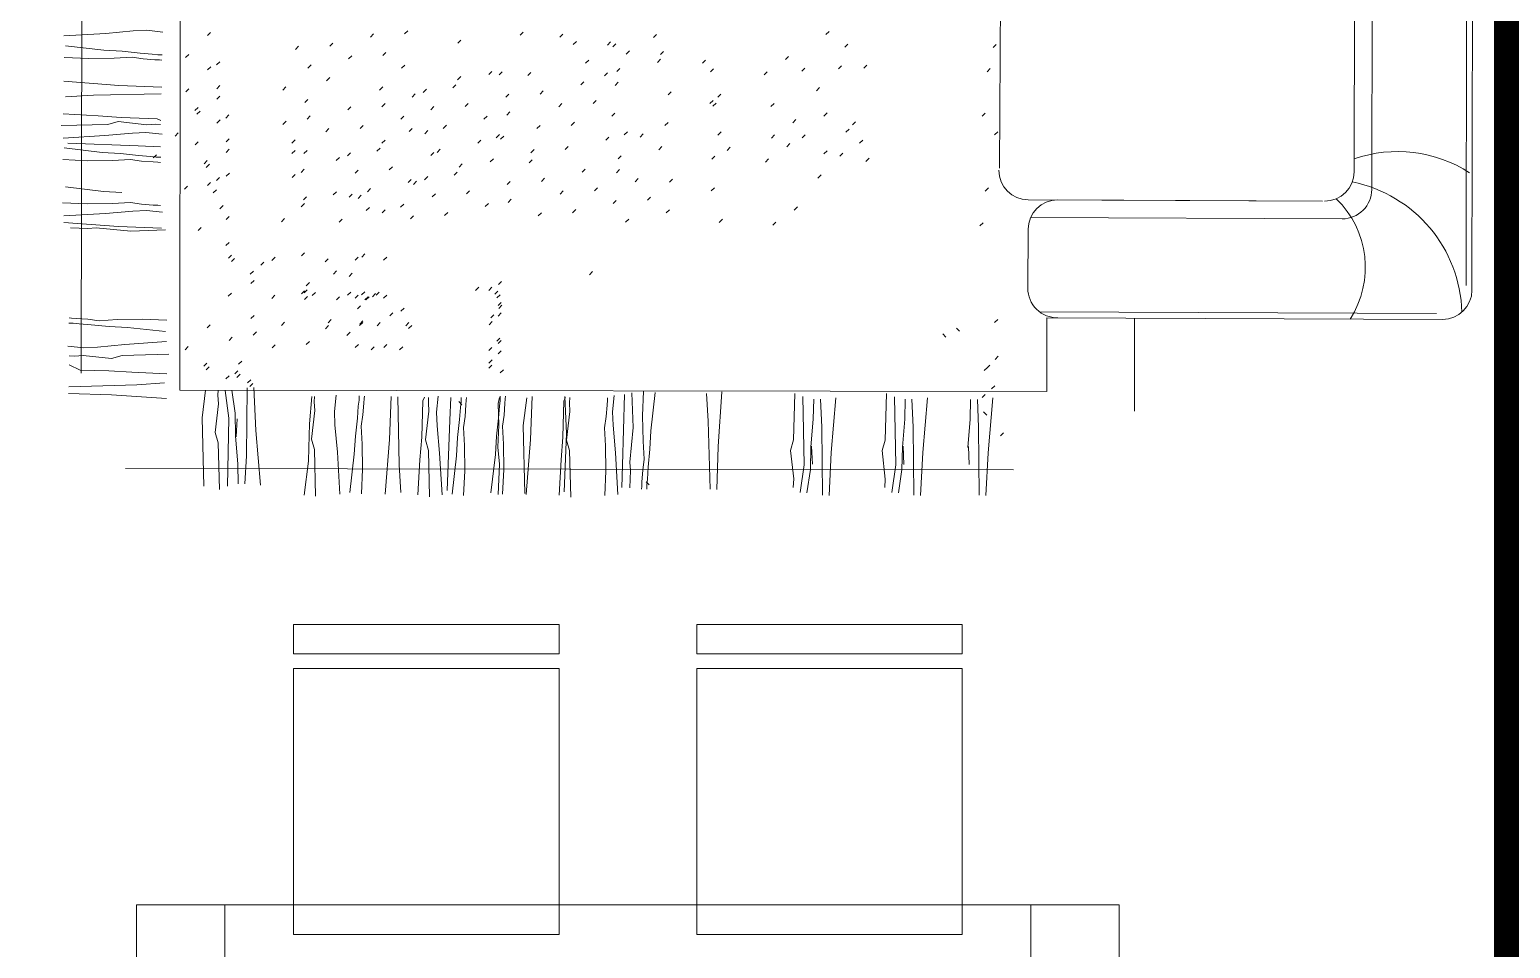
# Model space of a CAD drawing. Header units: metres. Extents: x -144 to 1000, y -717 to 29.
# Drawn here: x 651.989 to 654.254, y -566.422 to -565.018 of the extents above; entities that cross this region are included whole.
import ezdxf

# ---------------------------------------------------------------- set-up
doc = ezdxf.new("R2010")
doc.units = ezdxf.units.M
doc.layers.get('0').update_dxf_attribs({"color": 1})
doc.layers.add('00-MEDICION', color=30, linetype='Continuous')
doc.layers.add('I-FURN', color=2, linetype='Continuous', lineweight=9)

# ---------------------------------------------------------------- blocks, each defined once
blk = doc.blocks.new('A')
at = {"layer": 'I-FURN'}
for p, q in [((651.0175, -502.8975), (651.0149, -504.7775)), ((651.1682, -502.902), (651.1656, -504.8034)), ((653.1353, -503.1293), (653.1332, -504.6435)), ((653.1444, -503.1204), (653.1422, -504.6505)), ((652.9907, -503.2727), (652.989, -504.4967)), ((652.962, -504.4697), (652.9636, -503.2997)), ((652.4219, -503.9404), (652.4197, -504.4644)), ((650.9885, -504.2618), (651.0525, -504.2581)), ((651.0525, -504.2581), (651.0944, -504.2543)), ((651.0944, -504.2543), (651.1152, -504.2535)), ((651.1152, -504.2535), (651.1397, -504.2561)), ((651.208, -504.2616), (651.2128, -504.2569)), ((651.4572, -504.2637), (651.462, -504.259)), ((651.5096, -504.2589), (651.5144, -504.2541)), ((651.6864, -504.2609), (651.6911, -504.2561)), ((651.7469, -504.2642), (651.7517, -504.2595)), ((651.8902, -504.2646), (651.895, -504.2599)), ((652.1541, -504.2601), (652.1589, -504.2553)), ((650.9911, -504.277), (651.0495, -504.2839)), ((651.0495, -504.2839), (651.0774, -504.2856)), ((651.3427, -504.2827), (651.3474, -504.2779)), ((651.3951, -504.2778), (651.3998, -504.273)), ((651.5908, -504.2733), (651.5955, -504.2685)), ((651.7675, -504.2753), (651.7723, -504.2705)), ((651.8199, -504.2761), (651.8247, -504.2713)), ((651.8281, -504.2787), (651.8328, -504.2739)), ((652.1828, -504.2794), (652.1876, -504.2746)), ((652.4097, -504.2799), (652.4145, -504.2751)), ((650.9889, -504.2948), (651.0266, -504.2965)), ((651.0266, -504.2965), (651.0651, -504.2962)), ((651.0651, -504.2962), (651.0927, -504.2945)), ((651.0774, -504.2856), (651.105, -504.2886)), ((651.0927, -504.2945), (651.1096, -504.2971)), ((651.105, -504.2886), (651.1232, -504.2899)), ((651.1096, -504.2971), (651.1274, -504.2984)), ((651.1232, -504.2899), (651.1321, -504.2912)), ((651.1274, -504.2984), (651.1346, -504.2988)), ((651.1321, -504.2912), (651.1388, -504.2912)), ((651.1346, -504.2988), (651.1384, -504.2992)), ((651.1746, -504.295), (651.1793, -504.2902)), ((651.2219, -504.3064), (651.2267, -504.3016)), ((651.3616, -504.3111), (651.3664, -504.3064)), ((651.4238, -504.2971), (651.4286, -504.2923)), ((651.4762, -504.2922), (651.481, -504.2874)), ((651.5049, -504.3115), (651.5097, -504.3068)), ((651.7864, -504.3038), (651.7912, -504.299)), ((651.8486, -504.2897), (651.8534, -504.285)), ((651.8963, -504.3025), (651.9011, -504.2978)), ((651.9011, -504.2905), (651.9058, -504.2857)), ((651.9651, -504.3039), (651.9699, -504.2991)), ((652.092, -504.298), (652.0968, -504.2933)), ((652.212, -504.3115), (652.2168, -504.3067)), ((651.2083, -504.3141), (651.2131, -504.3093)), ((651.3903, -504.3305), (651.3951, -504.3257)), ((651.5907, -504.3291), (651.5955, -504.3243)), ((651.6384, -504.3211), (651.6432, -504.3163)), ((651.6542, -504.3214), (651.659, -504.3167)), ((651.6978, -504.3225), (651.7026, -504.3177)), ((651.8151, -504.3231), (651.8199, -504.3183)), ((651.8341, -504.3166), (651.8389, -504.3118)), ((651.9774, -504.317), (651.9822, -504.3122)), ((652.0593, -504.3215), (652.0641, -504.3167)), ((652.117, -504.3159), (652.1218, -504.3111)), ((652.1731, -504.3125), (652.1779, -504.3077)), ((652.4005, -504.3167), (652.4053, -504.3119)), ((650.9885, -504.3311), (651.0723, -504.3376)), ((650.991, -504.3549), (651.0335, -504.3524)), ((651.0335, -504.3524), (651.1374, -504.3505)), ((651.0723, -504.3376), (651.138, -504.3402)), ((651.1749, -504.3474), (651.1797, -504.3427)), ((651.2222, -504.3428), (651.227, -504.338)), ((651.3231, -504.3447), (651.3279, -504.34)), ((651.4714, -504.3449), (651.4762, -504.3401)), ((651.521, -504.3555), (651.5258, -504.3507)), ((651.5381, -504.3484), (651.5429, -504.3436)), ((651.5832, -504.3414), (651.588, -504.3367)), ((651.6643, -504.3559), (651.6691, -504.3511)), ((651.7167, -504.351), (651.7215, -504.3462)), ((651.7789, -504.3369), (651.7837, -504.3322)), ((651.8314, -504.3377), (651.8361, -504.3329)), ((651.9125, -504.3521), (651.9173, -504.3474)), ((651.9887, -504.3557), (651.9935, -504.3509)), ((652.1397, -504.3458), (652.1444, -504.3411)), ((651.1888, -504.3761), (651.1936, -504.3714)), ((651.2223, -504.3588), (651.227, -504.354)), ((651.3569, -504.3638), (651.3617, -504.3591)), ((651.4225, -504.3751), (651.4273, -504.3703)), ((651.4749, -504.3702), (651.4797, -504.3655)), ((651.5497, -504.3748), (651.5545, -504.37)), ((651.6021, -504.3699), (651.6069, -504.3651)), ((651.7454, -504.3703), (651.7502, -504.3655)), ((651.7978, -504.3654), (651.8026, -504.3606)), ((651.9766, -504.3655), (651.9813, -504.3608)), ((651.9812, -504.3695), (651.986, -504.3647)), ((652.0698, -504.3701), (652.0746, -504.3654)), ((650.9843, -504.399), (651.0555, -504.3974)), ((650.9873, -504.3813), (651.0411, -504.3843)), ((651.0411, -504.3843), (651.0758, -504.3869)), ((651.0555, -504.3974), (651.0716, -504.3928)), ((651.0716, -504.3928), (651.1152, -504.3979)), ((651.0758, -504.3869), (651.1313, -504.3887)), ((651.1152, -504.3979), (651.1283, -504.3971)), ((651.1283, -504.3971), (651.1364, -504.3975)), ((651.1313, -504.3887), (651.1368, -504.3912)), ((651.192, -504.3817), (651.1968, -504.3769)), ((651.2226, -504.3952), (651.2273, -504.3905)), ((651.2362, -504.3875), (651.2409, -504.3827)), ((651.3234, -504.3972), (651.3282, -504.3924)), ((651.3603, -504.3891), (651.3651, -504.3844)), ((651.5036, -504.3895), (651.5084, -504.3848)), ((651.6309, -504.3892), (651.6356, -504.3845)), ((651.6657, -504.3831), (651.6704, -504.3783)), ((651.7644, -504.3988), (651.7692, -504.394)), ((651.8266, -504.3847), (651.8313, -504.38)), ((651.9077, -504.3992), (651.9125, -504.3944)), ((652.1034, -504.3947), (652.1082, -504.3899)), ((652.1509, -504.3846), (652.1557, -504.3798)), ((652.1945, -504.3981), (652.1993, -504.3933)), ((652.3931, -504.3848), (652.3978, -504.3801)), ((650.9873, -504.4181), (651.0512, -504.4144)), ((651.0512, -504.4144), (651.0932, -504.4106)), ((651.0932, -504.4106), (651.1139, -504.4098)), ((651.1139, -504.4098), (651.1385, -504.4124)), ((651.1586, -504.4151), (651.1634, -504.4103)), ((651.2364, -504.4239), (651.2412, -504.4192)), ((651.389, -504.4085), (651.3938, -504.4037)), ((651.4414, -504.4036), (651.4462, -504.3988)), ((651.5163, -504.4082), (651.5211, -504.4034)), ((651.5405, -504.4116), (651.5453, -504.4068)), ((651.5687, -504.4033), (651.5735, -504.3985)), ((651.6498, -504.4177), (651.6546, -504.4129)), ((651.6564, -504.4198), (651.6612, -504.4151)), ((651.712, -504.4037), (651.7168, -504.3989)), ((651.8173, -504.4215), (651.8221, -504.4168)), ((651.8455, -504.4132), (651.8503, -504.4084)), ((651.8697, -504.4166), (651.8745, -504.4119)), ((651.9888, -504.4136), (651.9936, -504.4088)), ((652.0707, -504.4181), (652.0754, -504.4133)), ((652.1175, -504.4179), (652.1222, -504.4132)), ((652.1845, -504.4091), (652.1893, -504.4043)), ((652.4121, -504.4133), (652.4168, -504.4085)), ((650.9888, -504.4333), (651.0472, -504.4402)), ((650.9943, -504.4257), (651.1019, -504.4301)), ((651.0472, -504.4402), (651.0752, -504.4419)), ((651.0752, -504.4419), (651.1027, -504.4449)), ((651.1019, -504.4301), (651.1362, -504.4314)), ((651.1891, -504.4286), (651.1939, -504.4238)), ((651.2365, -504.44), (651.2413, -504.4352)), ((651.3373, -504.4259), (651.3421, -504.4211)), ((651.3373, -504.4419), (651.3421, -504.4372)), ((651.3556, -504.4418), (651.3603, -504.4371)), ((651.4222, -504.4453), (651.427, -504.4405)), ((651.4673, -504.4384), (651.4721, -504.4336)), ((651.4748, -504.426), (651.4796, -504.4212)), ((651.5495, -504.445), (651.5542, -504.4402)), ((651.5594, -504.4401), (651.5642, -504.4353)), ((651.6216, -504.426), (651.6264, -504.4213)), ((651.7027, -504.4405), (651.7075, -504.4357)), ((651.7551, -504.4356), (651.7599, -504.4308)), ((651.8984, -504.436), (651.9032, -504.4312)), ((652.0029, -504.4369), (652.0077, -504.4321)), ((652.0941, -504.4315), (652.0989, -504.4267)), ((652.151, -504.4425), (652.1558, -504.4377)), ((652.1752, -504.4459), (652.18, -504.4411)), ((652.2056, -504.426), (652.2104, -504.4213)), ((650.9866, -504.4511), (651.0243, -504.4528)), ((651.0243, -504.4528), (651.0629, -504.4525)), ((651.0629, -504.4525), (651.0904, -504.4508)), ((651.0904, -504.4508), (651.1073, -504.4534)), ((651.1027, -504.4449), (651.1209, -504.4462)), ((651.1073, -504.4534), (651.1251, -504.4547)), ((651.1209, -504.4462), (651.1298, -504.4475)), ((651.1251, -504.4484), (651.1299, -504.4437)), ((651.1251, -504.4547), (651.1323, -504.4551)), ((651.1298, -504.4475), (651.1366, -504.4475)), ((651.1323, -504.4551), (651.1361, -504.4555)), ((651.203, -504.4573), (651.2078, -504.4525)), ((651.2063, -504.4629), (651.211, -504.4581)), ((651.4051, -504.4524), (651.4099, -504.4476)), ((651.4862, -504.4668), (651.491, -504.4621)), ((651.5928, -504.4625), (651.5976, -504.4577)), ((651.6405, -504.4545), (651.6453, -504.4497)), ((651.6999, -504.4559), (651.7047, -504.4512)), ((651.781, -504.4704), (651.7858, -504.4656)), ((651.8362, -504.45), (651.841, -504.4452)), ((651.9795, -504.4504), (651.9843, -504.4456)), ((652.0614, -504.4549), (652.0662, -504.4501)), ((652.2152, -504.4539), (652.22, -504.4491)), ((651.2081, -504.4907), (651.2129, -504.4859)), ((651.2217, -504.483), (651.2265, -504.4782)), ((651.2368, -504.4764), (651.2415, -504.4716)), ((651.3376, -504.4784), (651.3424, -504.4736)), ((651.3512, -504.4706), (651.356, -504.4659)), ((651.4338, -504.4717), (651.4386, -504.467)), ((651.515, -504.4862), (651.5197, -504.4814)), ((651.5231, -504.4889), (651.5279, -504.4841)), ((651.5402, -504.4818), (651.545, -504.477)), ((651.5853, -504.4749), (651.5901, -504.4701)), ((651.6664, -504.4893), (651.6712, -504.4845)), ((651.7188, -504.4844), (651.7236, -504.4796)), ((651.8335, -504.4711), (651.8383, -504.4663)), ((651.8621, -504.4848), (651.8669, -504.48)), ((651.9146, -504.4855), (651.9194, -504.4808)), ((652.1418, -504.4793), (652.1466, -504.4745)), ((650.9907, -504.4928), (651.0492, -504.4997)), ((651.0492, -504.4997), (651.0771, -504.5014)), ((651.1728, -504.4962), (651.1776, -504.4915)), ((651.2169, -504.502), (651.2217, -504.4973)), ((651.3548, -504.5126), (651.3596, -504.5079)), ((651.4004, -504.5051), (651.4052, -504.5003)), ((651.4246, -504.5085), (651.4294, -504.5038)), ((651.4383, -504.5103), (651.4431, -504.5055)), ((651.4528, -504.5002), (651.4576, -504.4954)), ((651.5519, -504.5082), (651.5566, -504.5034)), ((651.6043, -504.5033), (651.609, -504.4986)), ((651.7475, -504.5037), (651.7523, -504.4989)), ((651.7999, -504.4988), (651.8047, -504.4941)), ((651.8811, -504.5133), (651.8858, -504.5085)), ((651.9787, -504.4989), (651.9834, -504.4942)), ((652.3978, -504.4991), (652.4025, -504.4943)), ((650.9865, -504.5169), (651.0242, -504.5187)), ((650.9881, -504.5371), (651.0521, -504.5334)), ((651.0242, -504.5187), (651.0628, -504.5183)), ((651.0521, -504.5334), (651.094, -504.5297)), ((651.0628, -504.5183), (651.0903, -504.5166)), ((651.0903, -504.5166), (651.1072, -504.5192)), ((651.094, -504.5297), (651.1148, -504.5288)), ((651.1072, -504.5192), (651.125, -504.5205)), ((651.1148, -504.5288), (651.1394, -504.5314)), ((651.125, -504.5205), (651.1322, -504.5209)), ((651.1322, -504.5209), (651.136, -504.5214)), ((651.2271, -504.5262), (651.2319, -504.5214)), ((651.3515, -504.5231), (651.3563, -504.5183)), ((651.451, -504.5289), (651.4558, -504.5242)), ((651.4752, -504.5324), (651.48, -504.5276)), ((651.5034, -504.524), (651.5082, -504.5193)), ((651.5708, -504.5367), (651.5756, -504.5319)), ((651.633, -504.5226), (651.6378, -504.5179)), ((651.6678, -504.5165), (651.6726, -504.5117)), ((651.7141, -504.5371), (651.7189, -504.5323)), ((651.7665, -504.5322), (651.7713, -504.5274)), ((651.8287, -504.5181), (651.8334, -504.5134)), ((651.9098, -504.5326), (651.9146, -504.5278)), ((652.1055, -504.5281), (652.1103, -504.5233)), ((652.9134, -504.5145), (652.4634, -504.5126)), ((652.5084, -504.5128), (652.9134, -504.5145)), ((650.9882, -504.547), (651.072, -504.5534)), ((651.025, -504.5563), (650.9987, -504.5552)), ((651.0377, -504.5553), (651.025, -504.5563)), ((651.0906, -504.5604), (651.0377, -504.5553)), ((651.072, -504.5534), (651.1377, -504.5561)), ((651.1937, -504.5595), (651.1985, -504.5548)), ((651.2365, -504.5428), (651.2413, -504.538)), ((651.3213, -504.546), (651.3261, -504.5412)), ((651.4095, -504.5468), (651.4143, -504.542)), ((651.5184, -504.5416), (651.5232, -504.5368)), ((651.8476, -504.5466), (651.8524, -504.5419)), ((651.9909, -504.547), (651.9957, -504.5422)), ((652.0728, -504.5515), (652.0776, -504.5467)), ((652.3896, -504.5524), (652.3944, -504.5476)), ((652.9437, -504.5416), (652.467, -504.5396)), ((651.1436, -504.5583), (651.0906, -504.5604)), ((651.2362, -504.5824), (651.241, -504.5777)), ((652.4628, -504.6476), (652.4632, -504.5576)), ((651.24, -504.6017), (651.2448, -504.597)), ((651.3066, -504.6052), (651.3114, -504.6004)), ((651.3517, -504.5983), (651.3565, -504.5935)), ((651.4339, -504.6049), (651.4387, -504.6001)), ((651.4439, -504.6), (651.4486, -504.5952)), ((651.4775, -504.605), (651.4823, -504.6002)), ((651.2447, -504.607), (651.2494, -504.6023)), ((651.2734, -504.6264), (651.2782, -504.6216)), ((651.2896, -504.6123), (651.2943, -504.6076)), ((651.388, -504.6074), (651.3927, -504.6027)), ((651.4006, -504.626), (651.4054, -504.6213)), ((651.7924, -504.627), (651.7972, -504.6222)), ((651.2746, -504.6404), (651.2793, -504.6356)), ((651.3592, -504.6439), (651.3639, -504.6391)), ((651.4248, -504.6295), (651.4296, -504.6247)), ((651.6182, -504.6509), (651.623, -504.6461)), ((651.6384, -504.6509), (651.6431, -504.6462)), ((651.6532, -504.6421), (651.658, -504.6373)), ((651.2399, -504.6597), (651.2447, -504.655)), ((651.3066, -504.6632), (651.3113, -504.6584)), ((651.3517, -504.6562), (651.3564, -504.6515)), ((651.3557, -504.6548), (651.3605, -504.65)), ((651.3563, -504.6648), (651.3611, -504.6601)), ((651.3683, -504.6589), (651.3731, -504.6541)), ((651.4052, -504.6654), (651.41, -504.6606)), ((651.4223, -504.6583), (651.4271, -504.6535)), ((651.4338, -504.6629), (651.4386, -504.6581)), ((651.4438, -504.6579), (651.4486, -504.6532)), ((651.4489, -504.6654), (651.4537, -504.6607)), ((651.4505, -504.6655), (651.4552, -504.6607)), ((651.4604, -504.6606), (651.4652, -504.6558)), ((651.466, -504.6583), (651.4707, -504.6536)), ((651.4775, -504.6629), (651.4822, -504.6582)), ((651.6476, -504.6568), (651.6523, -504.652)), ((651.6508, -504.6623), (651.6556, -504.6576)), ((651.6526, -504.6741), (651.6574, -504.6694)), ((651.2746, -504.694), (651.2794, -504.6892)), ((651.4374, -504.6793), (651.4422, -504.6745)), ((651.487, -504.6898), (651.4918, -504.6851)), ((651.504, -504.6827), (651.5088, -504.678)), ((651.6414, -504.6931), (651.6461, -504.6883)), ((651.6527, -504.6902), (651.6575, -504.6854)), ((651.6535, -504.6785), (651.6583, -504.6737)), ((653.0881, -504.6863), (652.4807, -504.6837)), ((651.0028, -504.7011), (650.9961, -504.7011)), ((651.0002, -504.6935), (650.9964, -504.6931)), ((651.0074, -504.6939), (651.0002, -504.6935)), ((651.0117, -504.7023), (651.0028, -504.7011)), ((651.0252, -504.695), (651.0074, -504.6939)), ((651.03, -504.7034), (651.0117, -504.7023)), ((651.0422, -504.6974), (651.0252, -504.695)), ((651.0575, -504.7062), (651.03, -504.7034)), ((651.0697, -504.6955), (651.0422, -504.6974)), ((651.0855, -504.7076), (651.0575, -504.7062)), ((651.1083, -504.6948), (651.0697, -504.6955)), ((651.144, -504.714), (651.0855, -504.7076)), ((651.146, -504.6962), (651.1083, -504.6948)), ((651.2074, -504.7082), (651.2122, -504.7035)), ((651.2781, -504.7193), (651.2828, -504.7145)), ((651.3211, -504.7045), (651.3259, -504.6997)), ((651.3884, -504.7095), (651.3932, -504.7047)), ((651.3926, -504.7004), (651.3974, -504.6956)), ((651.4214, -504.7197), (651.4261, -504.7149)), ((651.4408, -504.7046), (651.4456, -504.6998)), ((651.4409, -504.7024), (651.4456, -504.6976)), ((651.4675, -504.7049), (651.4723, -504.7002)), ((651.5112, -504.705), (651.5159, -504.7002)), ((651.5157, -504.7092), (651.5205, -504.7044)), ((651.6387, -504.7034), (651.6435, -504.6986)), ((652.3535, -504.7086), (652.3582, -504.7134)), ((652.4119, -504.7002), (652.4167, -504.6954)), ((652.492, -504.6927), (652.4918, -504.8053)), ((653.097, -504.6953), (652.492, -504.6927)), ((652.6261, -504.6933), (652.6259, -504.8354)), ((651.0191, -504.7386), (650.9945, -504.7363)), ((651.0817, -504.7335), (651.0398, -504.7376)), ((651.1456, -504.7292), (651.0817, -504.7335)), ((651.1739, -504.7416), (651.1787, -504.7368)), ((651.2412, -504.7273), (651.246, -504.7226)), ((651.3068, -504.7386), (651.3116, -504.7339)), ((651.3592, -504.7337), (651.364, -504.729)), ((651.434, -504.7383), (651.4388, -504.7335)), ((651.4582, -504.7417), (651.463, -504.737)), ((651.4777, -504.7384), (651.4825, -504.7336)), ((651.5019, -504.7418), (651.5067, -504.737)), ((651.6506, -504.7287), (651.6554, -504.724)), ((651.6526, -504.7321), (651.6573, -504.7273)), ((652.3327, -504.7175), (652.3374, -504.7223)), ((651.0047, -504.7514), (650.9967, -504.7511)), ((651.0179, -504.7505), (651.0047, -504.7514)), ((651.0615, -504.7552), (651.0179, -504.7505)), ((651.0398, -504.7376), (651.0191, -504.7386)), ((651.0776, -504.7504), (651.0615, -504.7552)), ((651.1487, -504.7482), (651.0776, -504.7504)), ((651.2556, -504.7637), (651.2604, -504.759)), ((651.6382, -504.743), (651.643, -504.7382)), ((651.6386, -504.7621), (651.6434, -504.7573)), ((651.6526, -504.7481), (651.6574, -504.7434)), ((652.413, -504.7564), (652.4177, -504.7516)), ((651.0135, -504.7727), (650.9963, -504.7649)), ((651.0573, -504.7737), (651.0135, -504.7727)), ((651.0921, -504.776), (651.0573, -504.7737)), ((651.1459, -504.7785), (651.0921, -504.776)), ((651.2025, -504.767), (651.2073, -504.7623)), ((651.2058, -504.7726), (651.2106, -504.7678)), ((651.2363, -504.7861), (651.2411, -504.7814)), ((651.2499, -504.7784), (651.2547, -504.7737)), ((651.2532, -504.784), (651.258, -504.7792)), ((651.6384, -504.7698), (651.6432, -504.765)), ((651.6558, -504.7768), (651.6606, -504.7721)), ((652.3962, -504.7735), (652.401, -504.7687)), ((652.3999, -504.7698), (652.4047, -504.765)), ((651.1, -504.7953), (650.9961, -504.7981)), ((651.1425, -504.7924), (651.1, -504.7953)), ((651.1656, -504.8034), (652.4918, -504.8053)), ((651.1998, -504.8457), (651.2052, -504.8035)), ((651.2241, -504.8112), (651.2245, -504.8032)), ((651.2408, -504.8461), (651.235, -504.8038)), ((651.2505, -504.8388), (651.2451, -504.8033)), ((651.2676, -504.9038), (651.2688, -504.8)), ((651.2695, -504.7924), (651.2743, -504.7877)), ((651.2728, -504.798), (651.2775, -504.7932)), ((651.2821, -504.865), (651.2791, -504.7993)), ((651.8749, -504.805), (651.8735, -504.8427)), ((652.4074, -504.8015), (652.4122, -504.7967)), ((651.0613, -504.8104), (650.9956, -504.8084)), ((651.1452, -504.8161), (651.0613, -504.8104)), ((651.2199, -504.868), (651.225, -504.8244)), ((651.225, -504.8244), (651.2241, -504.8112)), ((651.3643, -504.8549), (651.3677, -504.813)), ((651.3713, -504.8213), (651.3717, -504.8133)), ((651.3721, -504.8344), (651.3713, -504.8213)), ((651.4023, -504.8358), (651.4048, -504.8112)), ((651.4374, -504.846), (651.4387, -504.8278)), ((651.4387, -504.8278), (651.44, -504.8189)), ((651.44, -504.8189), (651.44, -504.8121)), ((651.4459, -504.8413), (651.4471, -504.8235)), ((651.4471, -504.8235), (651.4476, -504.8163)), ((651.4476, -504.8163), (651.448, -504.8125)), ((651.4864, -504.8786), (651.489, -504.813)), ((651.5012, -504.9174), (651.4993, -504.8135)), ((651.5357, -504.8751), (651.5374, -504.8196)), ((651.5374, -504.8196), (651.54, -504.8141)), ((651.5459, -504.8226), (651.5463, -504.8145)), ((651.5467, -504.8357), (651.5459, -504.8226)), ((651.5586, -504.837), (651.5611, -504.8124)), ((651.5788, -504.8491), (651.5802, -504.8148)), ((651.5972, -504.8258), (651.5924, -504.821)), ((651.595, -504.83), (651.5963, -504.8211)), ((651.5963, -504.8211), (651.5963, -504.8144)), ((651.6021, -504.8436), (651.6034, -504.8258)), ((651.6034, -504.8258), (651.6039, -504.8186)), ((651.6039, -504.8186), (651.6043, -504.8148)), ((651.6529, -504.8238), (651.6546, -504.8145)), ((651.6537, -504.8568), (651.6529, -504.8238)), ((651.6532, -504.8463), (651.6545, -504.8281)), ((651.6545, -504.8281), (651.6558, -504.8192)), ((651.6558, -504.8192), (651.6558, -504.8124)), ((651.6617, -504.8416), (651.663, -504.8238)), ((651.663, -504.8238), (651.6634, -504.8166)), ((651.6634, -504.8166), (651.6638, -504.8128)), ((651.6908, -504.8573), (651.6963, -504.8149)), ((651.7022, -504.8789), (651.7048, -504.8133)), ((651.7515, -504.8754), (651.7533, -504.8199)), ((651.7533, -504.8199), (651.7558, -504.8144)), ((651.757, -504.8699), (651.7546, -504.8131)), ((651.7617, -504.8229), (651.7622, -504.8148)), ((651.7625, -504.836), (651.7617, -504.8229)), ((651.818, -504.8439), (651.8193, -504.8261)), ((651.8193, -504.8261), (651.8197, -504.8189)), ((651.8197, -504.8189), (651.8201, -504.8151)), ((651.8276, -504.8364), (651.8302, -504.8118)), ((651.8461, -504.8102), (651.8427, -504.9178)), ((651.8571, -504.8076), (651.8592, -504.8605)), ((651.8927, -504.807), (651.8864, -504.8655)), ((651.9712, -504.8085), (651.974, -504.851)), ((651.9949, -504.8058), (651.9892, -504.8897)), ((652.1065, -504.8083), (652.1046, -504.8794)), ((652.1189, -504.8132), (652.1207, -504.9174)), ((652.1353, -504.8172), (652.1345, -504.8473)), ((652.1456, -504.8172), (652.1476, -504.8598)), ((652.1693, -504.8149), (652.1621, -504.8987)), ((652.2465, -504.8085), (652.2446, -504.8796)), ((652.2589, -504.8134), (652.2607, -504.9176)), ((652.2753, -504.8174), (652.2745, -504.8475)), ((652.2856, -504.8174), (652.2876, -504.86)), ((652.3093, -504.8151), (652.3021, -504.8989)), ((652.3753, -504.8176), (652.3745, -504.8476)), ((652.3856, -504.8175), (652.3876, -504.8601)), ((652.3929, -504.8148), (652.3977, -504.81)), ((652.4093, -504.8152), (652.4021, -504.899)), ((651.2027, -504.9499), (651.1998, -504.8457)), ((651.2387, -504.9503), (651.2408, -504.8461)), ((651.2511, -504.8731), (651.2505, -504.8388)), ((651.2519, -504.8745), (651.2534, -504.847)), ((651.367, -504.8781), (651.3721, -504.8344)), ((651.4031, -504.8565), (651.4023, -504.8358)), ((651.4344, -504.8735), (651.4374, -504.846)), ((651.4433, -504.8583), (651.4459, -504.8413)), ((651.5416, -504.8793), (651.5467, -504.8357)), ((651.5594, -504.8578), (651.5586, -504.837)), ((651.5745, -504.9566), (651.5788, -504.8491)), ((651.5907, -504.8758), (651.5937, -504.8482)), ((651.5937, -504.8482), (651.595, -504.83)), ((651.5996, -504.8605), (651.6021, -504.8436)), ((651.6502, -504.8738), (651.6532, -504.8463)), ((651.6591, -504.8586), (651.6617, -504.8416)), ((651.7574, -504.8796), (651.7625, -504.836)), ((651.8154, -504.8608), (651.818, -504.8439)), ((651.8284, -504.8571), (651.8276, -504.8364)), ((651.8735, -504.8427), (651.8743, -504.8813)), ((652.1345, -504.8473), (652.1311, -504.8904)), ((652.2745, -504.8475), (652.2711, -504.8906)), ((652.3745, -504.8476), (652.3711, -504.8908)), ((652.3952, -504.8367), (652.3999, -504.8415)), ((651.2246, -504.8841), (651.2199, -504.868)), ((651.2544, -504.9163), (651.2511, -504.8731)), ((651.2891, -504.9488), (651.2821, -504.865)), ((651.363, -504.8918), (651.3643, -504.8549)), ((651.4068, -504.8984), (651.4031, -504.8565)), ((651.4449, -504.8858), (651.4433, -504.8583)), ((651.5631, -504.8997), (651.5594, -504.8578)), ((651.6012, -504.8881), (651.5996, -504.8605)), ((651.652, -504.8907), (651.6537, -504.8568)), ((651.6608, -504.8861), (651.6591, -504.8586)), ((651.6936, -504.9615), (651.6908, -504.8573)), ((651.7535, -504.9588), (651.757, -504.8699)), ((651.8171, -504.8884), (651.8154, -504.8608)), ((651.8322, -504.899), (651.8284, -504.8571)), ((651.8592, -504.8605), (651.8541, -504.9135)), ((651.8864, -504.8655), (651.8849, -504.8935)), ((651.974, -504.851), (651.9769, -504.9549)), ((652.1476, -504.8598), (652.1486, -504.9637)), ((652.2876, -504.86), (652.2886, -504.9638)), ((652.3876, -504.8601), (652.3886, -504.964)), ((652.421, -504.8732), (652.4258, -504.8684)), ((651.2263, -504.9552), (651.2246, -504.8841)), ((651.3625, -504.9117), (651.363, -504.8918)), ((651.3716, -504.8942), (651.367, -504.8781)), ((651.3732, -504.9653), (651.3716, -504.8942)), ((651.4326, -504.9014), (651.4344, -504.8735)), ((651.4453, -504.9243), (651.4449, -504.8858)), ((651.4799, -504.9624), (651.4864, -504.8786)), ((651.5331, -504.9098), (651.5357, -504.8751)), ((651.5462, -504.8954), (651.5416, -504.8793)), ((651.5478, -504.9666), (651.5462, -504.8954)), ((651.5889, -504.9037), (651.5907, -504.8758)), ((651.6016, -504.9266), (651.6012, -504.8881)), ((651.6485, -504.9017), (651.6502, -504.8738)), ((651.6545, -504.9165), (651.652, -504.8907)), ((651.6611, -504.9246), (651.6608, -504.8861)), ((651.6957, -504.9627), (651.7022, -504.8789)), ((651.7489, -504.9101), (651.7515, -504.8754)), ((651.762, -504.8957), (651.7574, -504.8796)), ((651.7636, -504.9669), (651.762, -504.8957)), ((651.8174, -504.9269), (651.8171, -504.8884)), ((651.8743, -504.8813), (651.8762, -504.9088)), ((651.8849, -504.8935), (651.8822, -504.921)), ((651.9892, -504.8897), (651.9872, -504.9553)), ((652.1046, -504.8794), (652.0999, -504.8955)), ((652.0999, -504.8955), (652.1048, -504.9391)), ((652.1311, -504.8904), (652.1303, -504.9247)), ((652.1319, -504.8891), (652.1333, -504.9166)), ((652.2446, -504.8796), (652.2399, -504.8957)), ((652.2399, -504.8957), (652.2448, -504.9393)), ((652.2711, -504.8906), (652.2703, -504.9249)), ((652.2719, -504.8892), (652.2733, -504.9168)), ((652.3719, -504.8894), (652.3733, -504.9169)), ((651.2551, -504.9464), (651.2544, -504.9163)), ((651.2654, -504.9464), (651.2676, -504.9038)), ((651.3557, -504.9638), (651.3625, -504.9117)), ((651.4106, -504.9624), (651.4068, -504.8984)), ((651.4258, -504.9599), (651.4326, -504.9014)), ((651.5036, -504.9599), (651.5012, -504.9174)), ((651.53, -504.9636), (651.5331, -504.9098)), ((651.5669, -504.9636), (651.5631, -504.8997)), ((651.5821, -504.9622), (651.5889, -504.9037)), ((651.6416, -504.9602), (651.6485, -504.9017)), ((651.6527, -504.9627), (651.6545, -504.9165)), ((651.7459, -504.9639), (651.7489, -504.9101)), ((651.8359, -504.963), (651.8322, -504.899)), ((651.8427, -504.9178), (651.8417, -504.9521)), ((651.8541, -504.9135), (651.8551, -504.9262)), ((651.8762, -504.9088), (651.8738, -504.9257)), ((652.1207, -504.9174), (652.1148, -504.9597)), ((652.1621, -504.8987), (652.1588, -504.9643)), ((652.2607, -504.9176), (652.2548, -504.9599)), ((652.3021, -504.8989), (652.2988, -504.9645)), ((652.4021, -504.899), (652.3988, -504.9646)), ((651.0825, -504.9233), (652.4411, -504.9252)), ((651.4436, -504.962), (651.4453, -504.9243)), ((651.5999, -504.9643), (651.6016, -504.9266)), ((651.6594, -504.9623), (651.6611, -504.9246)), ((651.8157, -504.9646), (651.8174, -504.9269)), ((651.8551, -504.9262), (651.854, -504.9525)), ((651.8738, -504.9257), (651.8726, -504.9435)), ((651.8811, -504.9392), (651.8799, -504.9481)), ((651.8822, -504.921), (651.8811, -504.9392)), ((652.1048, -504.9391), (652.1039, -504.9522)), ((652.1303, -504.9247), (652.1249, -504.9603)), ((652.2448, -504.9393), (652.2439, -504.9524)), ((652.2703, -504.9249), (652.2649, -504.9605)), ((651.8723, -504.9507), (651.8719, -504.9545)), ((651.8726, -504.9435), (651.8723, -504.9507)), ((651.8789, -504.9435), (651.8837, -504.9482)), ((651.8799, -504.9481), (651.8799, -504.9549)), ((651.3397, -505.1613), (651.3397, -505.2064)), ((651.7458, -505.1613), (651.3397, -505.1613)), ((651.3397, -505.1613), (651.3397, -505.2064)), ((651.7458, -505.1613), (651.3397, -505.1613)), ((651.3397, -505.1613), (651.7458, -505.1613)), ((651.7458, -505.1613), (651.3397, -505.1613)), ((651.7458, -505.2064), (651.7458, -505.1613)), ((651.7458, -505.2064), (651.7458, -505.1613)), ((652.3624, -505.1613), (651.9563, -505.1613)), ((651.9563, -505.1613), (652.3624, -505.1613)), ((651.9563, -505.2064), (651.9563, -505.1613)), ((652.3624, -505.1613), (652.3624, -505.2064)), ((651.3397, -505.2064), (651.7458, -505.2064)), ((651.3397, -505.2064), (651.7458, -505.2064)), ((652.3624, -505.2064), (651.9563, -505.2064)), ((651.3397, -505.229), (651.3397, -505.59)), ((651.7458, -505.229), (651.3397, -505.229)), ((651.3397, -505.229), (651.3397, -505.59)), ((651.7458, -505.229), (651.3397, -505.229)), ((651.7458, -505.59), (651.7458, -505.229)), ((651.7458, -505.59), (651.7458, -505.229)), ((651.9563, -505.229), (652.3624, -505.229)), ((651.9563, -505.59), (651.9563, -505.229)), ((652.3624, -505.229), (652.3624, -505.59)), ((651.0994, -506.4771), (651.0994, -505.59)), ((651.0994, -505.59), (652.6027, -505.59)), ((651.2348, -505.59), (651.2348, -506.4771)), ((651.3397, -505.59), (651.3397, -505.6351)), ((651.3397, -505.59), (651.3397, -505.6351)), ((651.7458, -505.6351), (651.7458, -505.59)), ((651.7458, -505.6351), (651.7458, -505.59)), ((651.9563, -505.6351), (651.9563, -505.59)), ((652.3624, -505.59), (652.3624, -505.6351)), ((652.4673, -505.59), (652.4673, -506.4771)), ((652.6027, -505.59), (652.6027, -506.4771)), ((651.3397, -505.6351), (651.7458, -505.6351)), ((651.3397, -505.6351), (651.7458, -505.6351)), ((652.3624, -505.6351), (651.9563, -505.6351))]:
    blk.add_line(p, q, dxfattribs=at)
for centre, radius, start, end in [((653.0287, -504.6401), 0.2014, 56.9422, 109.3587), ((652.4636, -504.4676), 0.045, 179.7566, 269.7566), ((652.917, -504.4695), 0.045, 269.7566, 359.7566), ((652.917, -504.4695), 0.045, 269.7566, 359.7566), ((652.918, -504.6901), 0.2089, 1.6217, 78.6382), ((652.8329, -504.6157), 0.1461, 327.2732, 45.8642), ((652.9439, -504.4966), 0.045, 269.7566, 359.9198), ((652.5082, -504.5578), 0.045, 89.7566, 179.7566), ((653.0883, -504.6413), 0.045, 357.1798, 359.7566), ((652.5078, -504.6478), 0.045, 179.7566, 271.1107), ((653.0972, -504.6503), 0.045, 269.7566, 359.7566)]:
    blk.add_arc(centre, radius, start, end, dxfattribs=at)

msp = doc.modelspace()

# ---------------------------------------------------------------- linework, layer by layer
at = {"layer": '00-MEDICION'}
msp.add_lwpolyline([(659.9042, -569.2139, 0.05, 0.05, 0), (654.4044, -569.2139, 0.05, 0.05, 0), (654.4044, -568.014, 0.05, 0.05, 0), (654.9043, -568.014, 0.05, 0.05, 0), (654.9043, -567.864, 0.05, 0.05, 0), (654.4043, -567.864, 0.05, 0.05, 0), (654.4043, -564.863, 0.05, 0.05, 0), (657.1543, -564.863, 0.05, 0.05, 0), (657.1543, -564.713, 0.05, 0.05, 0), (654.4043, -564.713, 0.05, 0.05, 0), (654.4043, -563.314, 0.05, 0.05, 0), (654.2543, -563.314, 0.05, 0.05, 0), (654.2543, -567.864, 0.05, 0.05, 0), (653.7544, -567.864, 0.05, 0.05, 0), (653.7544, -568.014, 0.05, 0.05, 0), (654.1044, -568.014, 0.05, 0.05, 0), (654.1044, -569.2139, 0.05, 0.05, 0), (647.7542, -569.2139, 0.05, 0.05, 0)], format="xyseb", dxfattribs=at)

# ---------------------------------------------------------------- block references
at = {"color": 3}
msp.add_blockref('A', (1.0534, -60.7655), dxfattribs=at)

doc.saveas('drawing.dxf')
